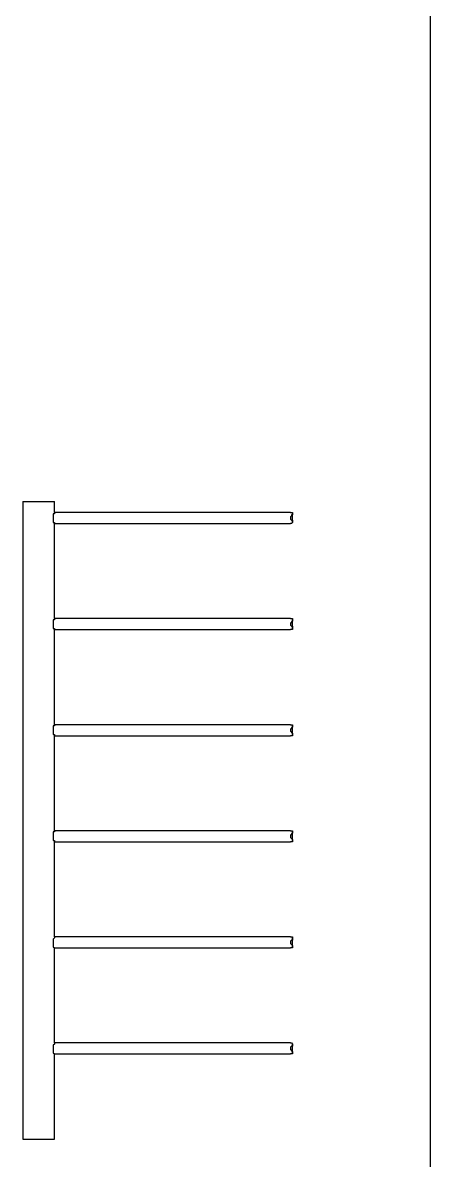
# Model space of a CAD drawing. Extents: x 41 to 1544, y 35 to 1189.
# Drawn here: x 1454.2 to 1543.7, y 247.6 to 497.3 of the extents above; entities that cross this region are included whole.
import ezdxf

# ---------------------------------------------------------------- set-up
doc = ezdxf.new("R2010")
doc.units = 0
doc.layers.add('2345-64C-02_Sort_layout', color=7, linetype='CONTINUOUS')

msp = doc.modelspace()

# ---------------------------------------------------------------- linework, layer by layer
at = {"layer": '2345-64C-02_Sort_layout', "color": 7}
for points in [[(1543.6801, 1188.72), (1543.6801, 35.04)], [(1454.16, 392.16), (1454.16, 252.24)], [(1454.16, 392.16), (1457.52, 392.16)], [(1457.52, 392.16), (1461.12, 392.16)], [(1461.12, 389.76), (1461.12, 392.16)], [(1461.12, 389.76), (1461.12, 389.52), (1460.88, 389.52), (1460.88, 388.56)], [(1512.96, 389.76), (1461.12, 389.76)], [(1512.96, 389.76), (1513.4399, 389.76), (1513.4399, 389.28), (1513.2, 389.28), (1513.2, 389.04), (1512.96, 388.8), (1512.96, 388.56)], [(1513.4399, 387.6), (1513.4399, 389.52)], [(1460.88, 388.56), (1460.88, 387.6), (1461.12, 387.6), (1461.12, 387.36)], [(1461.12, 366.48), (1461.12, 387.36)], [(1461.12, 387.36), (1512.96, 387.36)], [(1512.96, 388.56), (1512.96, 388.32), (1513.2, 388.08), (1513.4399, 388.08), (1513.4399, 387.6), (1513.2, 387.36), (1512.96, 387.36)], [(1461.12, 366.48), (1461.12, 366.24), (1460.88, 366.24), (1460.88, 365.28)], [(1460.88, 365.28), (1460.88, 364.32), (1461.12, 364.32), (1461.12, 364.08)], [(1512.96, 366.48), (1461.12, 366.48)], [(1512.96, 366.48), (1513.4399, 366.48), (1513.4399, 366), (1512.96, 365.52), (1512.96, 365.28)], [(1512.96, 365.28), (1512.96, 365.04), (1513.2, 364.8), (1513.4399, 364.8), (1513.4399, 364.08), (1512.96, 364.08)], [(1513.4399, 364.32), (1513.4399, 366.24)], [(1461.12, 343.2), (1461.12, 364.08)], [(1461.12, 364.08), (1512.96, 364.08)], [(1461.12, 343.2), (1461.12, 342.96), (1460.88, 342.96), (1460.88, 342)], [(1512.96, 343.2), (1461.12, 343.2)], [(1512.96, 343.2), (1513.4399, 343.2), (1513.4399, 342.72), (1512.96, 342.24), (1512.96, 342)], [(1513.4399, 341.04), (1513.4399, 342.96)], [(1460.88, 342), (1460.88, 341.04), (1461.12, 341.04), (1461.12, 340.8)], [(1461.12, 319.92), (1461.12, 340.8)], [(1461.12, 340.8), (1512.96, 340.8)], [(1512.96, 342), (1512.96, 341.76), (1513.4399, 341.28), (1513.4399, 340.8), (1512.96, 340.8)], [(1461.12, 319.92), (1461.12, 319.68), (1460.88, 319.68), (1460.88, 318.72)], [(1512.96, 319.92), (1461.12, 319.92)], [(1512.96, 319.92), (1513.4399, 319.92), (1513.4399, 319.44), (1512.96, 318.96), (1512.96, 318.72)], [(1513.4399, 317.76), (1513.4399, 319.68)], [(1460.88, 318.72), (1460.88, 317.76), (1461.12, 317.76), (1461.12, 317.52)], [(1461.12, 296.64), (1461.12, 317.52)], [(1461.12, 317.52), (1512.96, 317.52)], [(1512.96, 318.72), (1512.96, 318.48), (1513.4399, 318), (1513.4399, 317.52), (1512.96, 317.52)], [(1461.12, 296.64), (1461.12, 296.4), (1460.88, 296.16), (1460.88, 295.44)], [(1460.88, 295.44), (1460.88, 294.48), (1461.12, 294.24)], [(1512.96, 296.64), (1461.12, 296.64)], [(1512.96, 296.64), (1513.4399, 296.64), (1513.4399, 295.92), (1513.2, 295.92), (1512.96, 295.68), (1512.96, 295.44)], [(1512.96, 295.44), (1512.96, 295.2), (1513.4399, 294.72), (1513.4399, 294.24), (1512.96, 294.24)], [(1513.4399, 294.48), (1513.4399, 296.4)], [(1461.12, 273.36), (1461.12, 294.24)], [(1461.12, 294.24), (1512.96, 294.24)], [(1461.12, 273.36), (1461.12, 273.12), (1460.88, 272.88), (1460.88, 272.16)], [(1460.88, 272.16), (1460.88, 271.2), (1461.12, 270.96)], [(1512.96, 273.36), (1461.12, 273.36)], [(1512.96, 273.36), (1513.2, 273.36), (1513.4399, 273.12), (1513.4399, 272.64), (1513.2, 272.64), (1512.96, 272.4), (1512.96, 272.16)], [(1512.96, 272.16), (1512.96, 271.92), (1513.4399, 271.44), (1513.4399, 270.96), (1512.96, 270.96)], [(1513.4399, 271.2), (1513.4399, 273.12)], [(1461.12, 252.24), (1461.12, 270.96)], [(1461.12, 270.96), (1512.96, 270.96)], [(1454.16, 252.24), (1457.52, 252.24)], [(1457.52, 252.24), (1461.12, 252.24)]]:
    msp.add_lwpolyline(points, dxfattribs=at)

doc.saveas('drawing.dxf')
